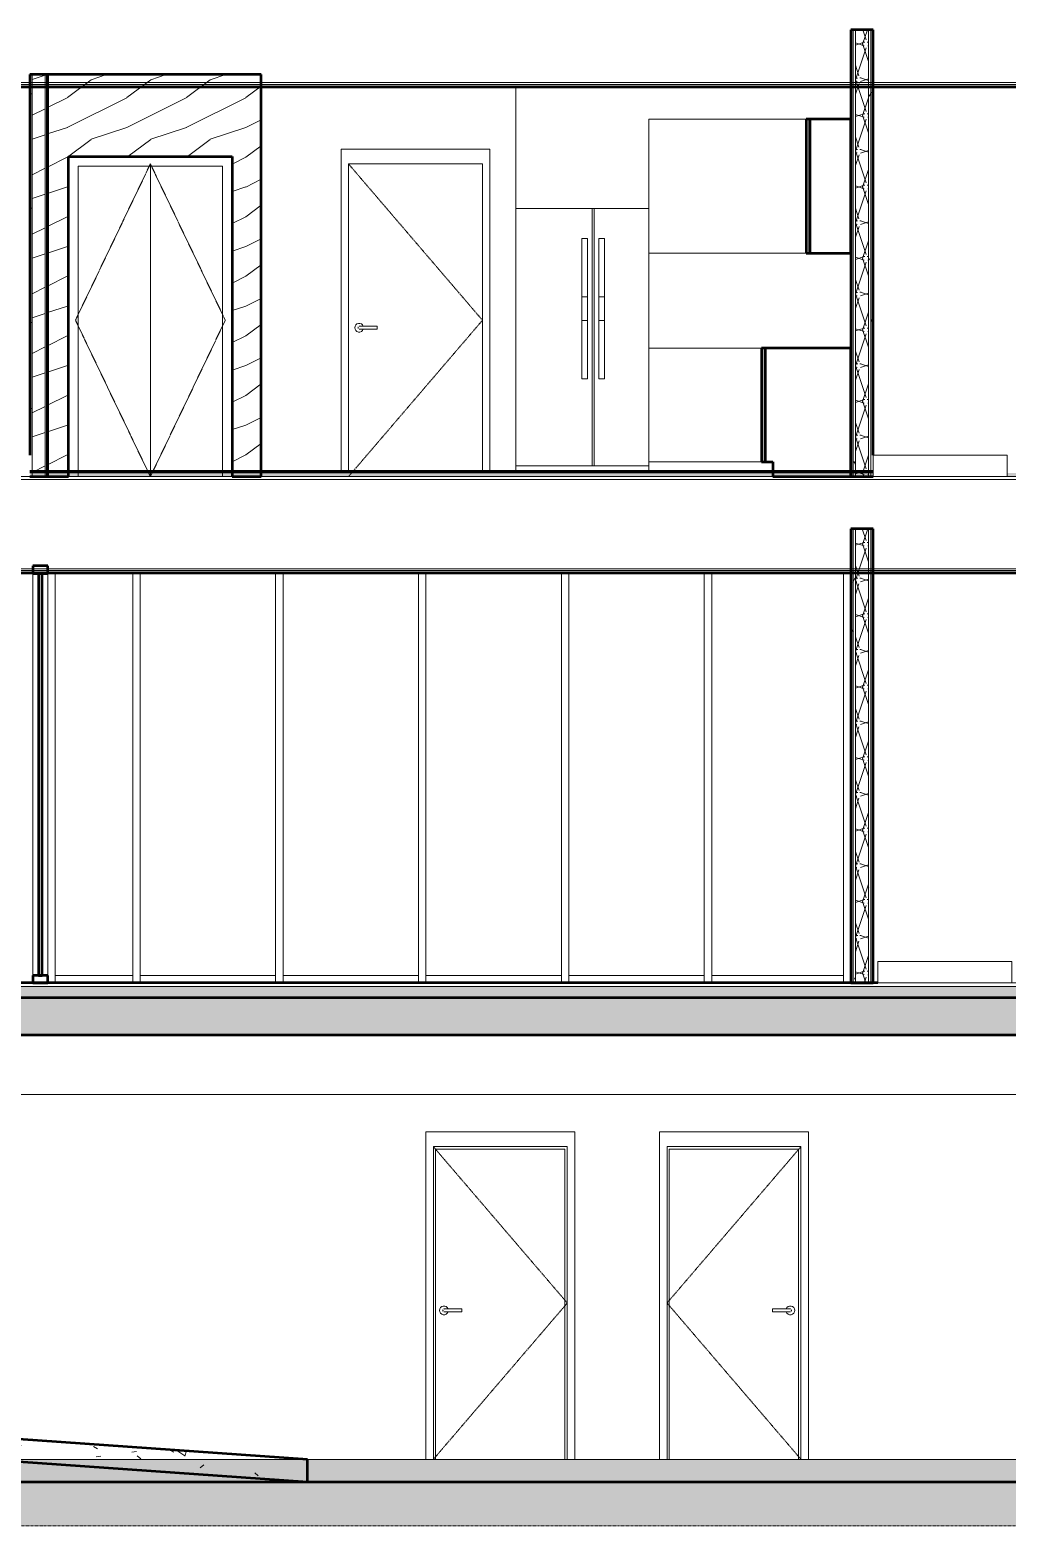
# Model space of a CAD drawing. Header units: inches. Extents: x -4169 to 1833, y -300 to 585.
# Drawn here: x -3139.9 to -2877.3, y -145.9 to 256 of the extents above; entities that cross this region are included whole.
import ezdxf

# ---------------------------------------------------------------- set-up
doc = ezdxf.new("R2010")
doc.units = ezdxf.units.IN
doc.header["$MEASUREMENT"] = 0
for name, pattern in [('Aligning Line 1_8_', [0.25, 0.125, -0.125]), ('Dash 1_16_', [0.125, 0.0625, -0.0625]), ('Grid Line 1_2_', [0.875, 0.5, -0.125, 0.125, -0.125])]:
    doc.linetypes.add(name, pattern=pattern)
for name, color, linetype, lineweight in [('0-1', 7, 'Continuous', 5), ('0-4', 7, 'Continuous', 9), ('0-6', 10, 'Continuous', 13), ('A-DOOR-1', 10, 'Continuous', 13), ('A-DOOR-3', 7, 'Continuous', 9), ('A-DOOR-4', 7, 'Dash 1_16_', 9), ('A-DOOR-5', 31, 'Continuous', 9), ('A-DOOR-FRAM-1', 7, 'Continuous', 9), ('A-FLOR-2', 192, 'Continuous', 50), ('A-FLOR-LEVL-1', 51, 'Grid Line 1_2_', 9), ('A-FLOR-MCUT', 51, 'Continuous', 13), ('A-FLOR-PATT-1', 8, 'Continuous', 9), ('A-GLAZ-CURT-1', 7, 'Continuous', 9), ('A-GLAZ-CURT-2', 250, 'Continuous', 50), ('A-GLAZ-CWMG-1', 7, 'Continuous', 9), ('A-GLAZ-CWMG-2', 250, 'Continuous', 50), ('A-WALL-1', 250, 'Continuous', 50), ('A-WALL-2', 10, 'Continuous', 13), ('A-WALL-PATT-1', 7, 'Continuous', 9), ('A-WALL-PATT-2', 253, 'Continuous', 9), ('C-BLDG-PADS-1', 253, 'Continuous', 9), ('C-BLDG-PADS-2', 10, 'Continuous', 13), ('C-TOPO', 7, 'Continuous', 9), ('C-TOPO-1', 250, 'Continuous', 50), ('G-ANNO-SYMB', 111, 'Aligning Line 1_8_', 9), ('G-ANNO-SYMB-2', 147, 'Aligning Line 1_8_', 9), ('I-WALL-1', 250, 'Continuous', 50), ('I-WALL-2', 10, 'Continuous', 13), ('P-SANR-FIXT-1', 7, 'Continuous', 9), ('Q-CASE-1', 7, 'Continuous', 9), ('Q-CASE-2', 250, 'Continuous', 50), ('Q-SPCQ-1', 7, 'Continuous', 9)]:
    doc.layers.add(name, color=color, linetype=linetype, lineweight=lineweight)
pattern_1 = [(216.87, (-3763.257, 162.627), (47.980943, 31.987086), [7.997, -71.971]), (206.565, (-3753.661, 157.829), (-15.993714, -15.99413), [17.881, -17.881]), (198.435, (-3753.661, 149.832), (-31.98674, -15.99388), [10.115, -40.461])]
pattern_2 = [(0, (-3769.654, 146.633), (30.72, 7.68), [1.267, -21.773, 1.267, -21.773, -122.88]), (0, (-3769.654, 146.633), (30.72, 7.68), [-46.08, 1.267, -44.813, 1.267, -21.773, -53.76]), (0, (-3769.654, 146.633), (30.72, 7.68), [-115.2, 1.267, -14.093, 1.267, -37.133]), (120, (-3758.134, 150.473), (-22.011075, 22.7643), [1.267, -21.773, 1.267, -21.773, -122.88]), (120, (-3758.134, 150.473), (-22.011075, 22.7643), [-46.08, 1.267, -44.813, 1.267, -21.773, -53.76]), (120, (-3758.134, 150.473), (-22.011075, 22.7643), [-115.2, 1.267, -14.093, 1.267, -37.133]), (240, (-3754.294, 165.833), (-8.708925, -30.4443), [1.267, -21.773, 1.267, -21.773, -122.88]), (240, (-3754.294, 165.833), (-8.708925, -30.4443), [-46.08, 1.267, -44.813, 1.267, -21.773, -53.76]), (240, (-3754.294, 165.833), (-8.708925, -30.4443), [-115.2, 1.267, -14.093, 1.267, -37.133])]
pattern_3 = [(50, (-3769.654, 146.633), (27.5427, -2.40992), [2.88, -31.68]), (355, (-3769.654, 146.633), (-5.32784, 28.88427), [2.304, -25.344]), (100.451, (-3767.36, 146.432), (22.2153, 26.47393), [2.448, -26.924]), (46.184, (-3769.654, 154.313), (40.9819, -6.3564), [4.32, -47.52]), (96.636, (-3766.24, 153.784), (35.89075, 37.4062), [3.671, -40.386]), (351.184, (-3769.654, 154.313), (35.891, 37.4062), [3.456, -38.016]), (21, (-3765.814, 152.393), (22.92104, -15.46073), [2.88, -31.68]), (326, (-3765.814, 152.393), (9.34353, 27.84574), [2.304, -25.344]), (71.451, (-3763.904, 151.105), (32.26477, 12.38442), [2.448, -26.924]), (37.5, (-3769.654, 146.633), (0.466855, 12.782707), [1.267, -23.77, 1.267, -24.461, -25.44]), (37.5, (-3769.654, 146.633), (0.466855, 12.782707), [-50.765, 1.267, -24.173]), (7.5, (-3769.654, 146.633), (10.10159, 15.14509), [1.267, -13.402, 1.267, -23.194, -9.696]), (7.5, (-3769.654, 146.633), (10.10159, 15.14509), [-39.13, 1.267, -8.429]), (327.5, (-3778.217, 146.633), (20.49916, -0.86578), [1.267, -8.333, 1.267, -28.685, -39.744]), (327.5, (-3778.217, 146.633), (20.49916, -0.86578), [-39.552, 1.267, -38.477]), (317.5, (-3782.057, 146.633), (22.39478, 3.84429), [1.267, -11.213, 1.267, -18.624, -28.224]), (317.5, (-3782.057, 146.633), (22.39478, 3.84429), [-32.371, 1.267, -26.957])]
pattern_4 = [(161.57, (-3769.174, 147.113), (-3.8399538, -1.54e-05), [0, -27.322, 3.034, 0]), (18.43, (-3770.134, 147.113), (-3.8399538, 1.54e-05), [0, -27.322, 3.034, 0]), (108.43, (-3769.174, 147.113), (1.919622, -9.6005246), [9.106, -21.25]), (71.57, (-3770.134, 147.113), (1.919622, 9.6005246), [9.106, -21.25])]

# ---------------------------------------------------------------- blocks, each defined once
blk = doc.blocks.new('CTR - 2nd Phase_rvt-1-BUILDING SECTION - NORTH_SOUTH THRU PARKING RAMP - LOOKING WEST')
at = {"layer": 'A-FLOR-LEVL-1'}
for p, q in [((-4168.71, 136), (-1814.21, 136)), ((-4168.71, 0), (-1814.21, 0)), ((-4168.71, -30), (-1814.21, -30)), ((-4168.71, -128), (-1814.21, -128))]:
    blk.add_line(p, q, dxfattribs=at)
blk = doc.blocks.new('Shower Base-3D - 36_ x 36_-1585791-BUILDING SECTION - NORTH_SOUTH THRU PARKING RAMP - LOOKING WEST')
at = {"layer": 'P-SANR-FIXT-1'}
for p, q in [((-2912.07, 5.75), (-2876.07, 5.75)), ((-2912.07, 5.75), (-2912.07, 0)), ((-2876.07, 0), (-2876.07, 5.75)), ((-2876.07, 0), (-2912.07, 0))]:
    blk.add_line(p, q, dxfattribs=at)
blk = doc.blocks.new('Refrigerator_-_Side-by-Side_6047 - 36_ X 30_-V28-BUILDING SECTION - NORTH_SOUTH THRU PARKING RAMP - LOOKING WEST')
at = {"layer": 'Q-SPCQ-1'}
for p, q in [((-3009.32, 208), (-3009.32, 138.87)), ((-2988.82, 208), (-3009.32, 208)), ((-2988.32, 208), (-2988.82, 208)), ((-2988.82, 138.87), (-2988.82, 208)), ((-2988.32, 208), (-2988.32, 138.87)), ((-2973.57, 208), (-2988.32, 208)), ((-2973.57, 138.87), (-2973.57, 208)), ((-2991.6, 184.29), (-2991.6, 200)), ((-2991.6, 200), (-2990.09, 200)), ((-2990.09, 200), (-2990.09, 184.29)), ((-2987.06, 184.29), (-2987.06, 200)), ((-2985.55, 200), (-2987.06, 200)), ((-2985.55, 200), (-2985.55, 184.29)), ((-2991.6, 177.94), (-2991.6, 184.29)), ((-2991.6, 184.29), (-2990.09, 184.29)), ((-2990.09, 184.29), (-2990.09, 177.94)), ((-2987.06, 177.94), (-2987.06, 184.29)), ((-2985.55, 184.29), (-2987.06, 184.29)), ((-2985.55, 184.29), (-2985.55, 177.94)), ((-2991.6, 162.23), (-2991.6, 177.94)), ((-2991.6, 177.94), (-2990.09, 177.94)), ((-2990.09, 177.94), (-2990.09, 162.23)), ((-2987.06, 162.23), (-2987.06, 177.94)), ((-2985.55, 177.94), (-2987.06, 177.94)), ((-2985.55, 177.94), (-2985.55, 162.23)), ((-2991.6, 162.23), (-2990.09, 162.23)), ((-2985.55, 162.23), (-2987.06, 162.23)), ((-3009.32, 137.37), (-3009.32, 138.87)), ((-3009.32, 138.87), (-2988.82, 138.87)), ((-2988.32, 138.87), (-2988.82, 138.87)), ((-2988.32, 138.87), (-2973.57, 138.87)), ((-2973.57, 138.87), (-2973.57, 137.37))]:
    blk.add_line(p, q, dxfattribs=at)
blk = doc.blocks.new('OD_CW_Base Cabinet - OD_CW_Base Cabinet-1445614-BUILDING SECTION - NORTH_SOUTH THRU PARKING RAMP - LOOKING WEST')
at = {"layer": 'Q-CASE-2'}
for p, q in [((-2943.32, 302.5), (-2943.32, 272)), ((-2942.32, 302.5), (-2943.32, 302.5)), ((-2942.32, 272), (-2942.32, 302.5)), ((-2942.32, 302.5), (-2942.32, 272)), ((-2919.32, 302.5), (-2942.32, 302.5)), ((-2919.32, 268), (-2919.32, 302.5)), ((-2943.32, 272), (-2942.32, 272)), ((-2942.32, 272), (-2940.32, 272)), ((-2940.32, 272), (-2940.32, 268)), ((-2940.32, 268), (-2919.32, 268))]:
    blk.add_line(p, q, dxfattribs=at)
blk = doc.blocks.new('OD_CW_Base Cabinet - OD_CW_Base Cabinet-1916523-BUILDING SECTION - NORTH_SOUTH THRU PARKING RAMP - LOOKING WEST')
at = {"layer": 'Q-CASE-1'}
for p, q in [((-2943.32, 302.5), (-2973.57, 302.5)), ((-2973.57, 272), (-2943.32, 272))]:
    blk.add_line(p, q, dxfattribs=at)
blk = doc.blocks.new('OD_CW_Upper Cabinet - OD_CW_Upper Cabinet-1916543-BUILDING SECTION - NORTH_SOUTH THRU PARKING RAMP - LOOKING WEST')
at = {"layer": 'Q-CASE-2'}
for p, q in [((-2931.32, 364), (-2931.32, 328)), ((-2930.32, 364), (-2931.32, 364)), ((-2930.32, 328), (-2930.32, 364)), ((-2930.32, 364), (-2930.32, 328)), ((-2919.32, 364), (-2930.32, 364)), ((-2919.32, 328), (-2919.32, 364)), ((-2931.32, 328), (-2930.32, 328)), ((-2930.32, 328), (-2919.32, 328))]:
    blk.add_line(p, q, dxfattribs=at)
blk = doc.blocks.new('OD_CW_Upper Cabinet - OD_CW_Upper Cabinet-1916511-BUILDING SECTION - NORTH_SOUTH THRU PARKING RAMP - LOOKING WEST')
at = {"layer": 'Q-CASE-1'}
for p, q in [((-2931.32, 364), (-2973.57, 364)), ((-2973.57, 364), (-2973.57, 340)), ((-2973.57, 328), (-2931.32, 328))]:
    blk.add_line(p, q, dxfattribs=at)
blk = doc.blocks.new('Shower Base-3D - 36_ x 36_-V15-BUILDING SECTION - NORTH_SOUTH THRU PARKING RAMP - LOOKING WEST')
at = {"layer": 'P-SANR-FIXT-1'}
for p, q in [((-2913.32, 273.75), (-2877.32, 273.75)), ((-2913.32, 273.75), (-2913.32, 268)), ((-2877.32, 273.75), (-2877.32, 268)), ((-2877.32, 268), (-2913.32, 268))]:
    blk.add_line(p, q, dxfattribs=at)
blk = doc.blocks.new('Flush-Double-Door-Adj_swing-w_handle_2100 - 1_-8_ x 7_-0_-V27-BUILDING SECTION - NORTH_SOUTH THRU PARKING RAMP - LOOKING WEST')
at = {"layer": 'A-DOOR-1'}
blk.add_line((-3107.57, 352), (-3107.57, 268), dxfattribs=at)
at = {"layer": 'A-DOOR-4'}
for p, q in [((-3107.57, 352), (-3127.71, 310)), ((-3107.57, 352), (-3087.44, 310)), ((-3107.57, 268), (-3127.71, 310)), ((-3107.57, 268), (-3087.44, 310))]:
    blk.add_line(p, q, dxfattribs=at)
at = {"layer": 'A-DOOR-5'}
for p, q in [((-3085.57, 354), (-3129.57, 354)), ((-3129.57, 354), (-3129.57, 268)), ((-3085.57, 268), (-3085.57, 354)), ((-3126.95, 268), (-3126.95, 351.37)), ((-3126.95, 351.37), (-3088.2, 351.37)), ((-3088.2, 351.37), (-3088.2, 268)), ((-3129.57, 268), (-3126.95, 268)), ((-3088.2, 268), (-3085.57, 268))]:
    blk.add_line(p, q, dxfattribs=at)
blk = doc.blocks.new('CTR - 1st Phase - Unit Layouts_rvt-1-BUILDING SECTION - NORTH_SOUTH THRU PARKING RAMP - LOOKING WEST')
at = {"layer": 'A-WALL-PATT-1'}
h = blk.add_hatch(dxfattribs=at)
h.set_pattern_fill('FP_1', color=256, style=0, pattern_type=2)
h.set_pattern_definition(pattern_2)
h.paths.add_polyline_path([(-3139.32, 136), (-3139.32, 244), (-3139.95, 244), (-3139.95, 136)], flags=0)
at = {"layer": 'A-WALL-PATT-2'}
h = blk.add_hatch(dxfattribs=at)
h.set_pattern_fill('FP_3', color=256, style=0, pattern_type=2)
h.set_pattern_definition(pattern_1)
h.paths.add_polyline_path([(-3139.32, 136), (-3135.82, 136), (-3135.82, 244), (-3139.32, 244), (-3139.32, 148.48)], flags=0)
h = blk.add_hatch(dxfattribs=at)
h.set_pattern_fill('FP_3', color=256, style=0, pattern_type=2)
h.set_pattern_definition(pattern_1)
h.paths.add_polyline_path([(-3129.57, 136), (-3129.57, 222), (-3085.57, 222), (-3085.57, 136), (-3077.77, 136), (-3077.77, 244), (-3135.2, 244), (-3135.2, 136)], flags=0)
at = {"layer": 'A-WALL-1'}
for p, q in [((-3139.95, 244), (-3139.95, 141.75)), ((-3135.2, 244), (-3139.95, 244)), ((-3135.2, 136), (-3135.2, 244)), ((-3077.77, 244), (-3135.2, 244)), ((-3135.2, 244), (-3135.2, 136)), ((-3077.77, 136), (-3077.77, 244)), ((-3129.57, 136), (-3129.57, 222)), ((-3129.57, 222), (-3085.57, 222)), ((-3085.57, 222), (-3085.57, 136)), ((-3139.95, 136), (-3135.2, 136)), ((-3135.2, 136), (-3129.57, 136)), ((-3085.57, 136), (-3077.77, 136))]:
    blk.add_line(p, q, dxfattribs=at)
at = {"layer": 'A-WALL-2'}
for p, q in [((-3139.32, 136), (-3139.32, 244)), ((-3135.82, 136), (-3135.82, 244)), ((-2913.3, 110.12), (-2913.3, 0))]:
    blk.add_line(p, q, dxfattribs=at)
at = {"layer": '0-4'}
for name, p in [('OD_CW_Upper Cabinet - OD_CW_Upper Cabinet-1916511-BUILDING SECTION - NORTH_SOUTH THRU PARKING RAMP - LOOKING WEST', (0, -132)), ('OD_CW_Upper Cabinet - OD_CW_Upper Cabinet-1916543-BUILDING SECTION - NORTH_SOUTH THRU PARKING RAMP - LOOKING WEST', (0, -132)), ('Flush-Double-Door-Adj_swing-w_handle_2100 - 1_-8_ x 7_-0_-V27-BUILDING SECTION - NORTH_SOUTH THRU PARKING RAMP - LOOKING WEST', (0, -132)), ('Refrigerator_-_Side-by-Side_6047 - 36_ X 30_-V28-BUILDING SECTION - NORTH_SOUTH THRU PARKING RAMP - LOOKING WEST', (0, 0)), ('OD_CW_Base Cabinet - OD_CW_Base Cabinet-1916523-BUILDING SECTION - NORTH_SOUTH THRU PARKING RAMP - LOOKING WEST', (0, -132)), ('OD_CW_Base Cabinet - OD_CW_Base Cabinet-1445614-BUILDING SECTION - NORTH_SOUTH THRU PARKING RAMP - LOOKING WEST', (0, -132)), ('Shower Base-3D - 36_ x 36_-V15-BUILDING SECTION - NORTH_SOUTH THRU PARKING RAMP - LOOKING WEST', (0, -132)), ('Shower Base-3D - 36_ x 36_-1585791-BUILDING SECTION - NORTH_SOUTH THRU PARKING RAMP - LOOKING WEST', (0, 0))]:
    blk.add_blockref(name, p, dxfattribs=at)
blk = doc.blocks.new('CTR  - Topography_rvt-1-BUILDING SECTION - NORTH_SOUTH THRU PARKING RAMP - LOOKING WEST')
at = {"layer": 'C-BLDG-PADS-1'}
h = blk.add_hatch(dxfattribs=at)
h.set_pattern_fill('FP_2', color=256, style=0, pattern_type=2)
h.set_pattern_definition(pattern_3)
h.paths.add_polyline_path([(-1978.48, -134), (-1938.32, -134), (-1938.32, -128), (-3824.32, -128), (-3824.32, -134), (-2046.02, -134)], flags=0)
at = {"layer": 'C-TOPO'}
h = blk.add_hatch(dxfattribs=at)
h.set_pattern_fill('FP_11', color=256, style=0, pattern_type=2)
h.set_pattern_definition([(0, (-3769.654, 146.633), (24, 24), [24, -24]), (0, (-3769.654, 155.633), (24, 24), [24, -24]), (0, (-3769.654, 164.633), (24, 24), [24, -24]), (90, (-3766.654, 167.633), (-24, 24), [24, -24]), (90, (-3757.654, 167.633), (-24, 24), [24, -24]), (90, (-3748.654, 167.633), (-24, 24), [24, -24])])
h.paths.add_polyline_path([(-1959.73, -145.93), (-1938.32, -145.93), (-1938.32, -134.01), (-3812.32, -134.01), (-3812.32, -145.93), (-1978.48, -145.93)], flags=0)
at = {"layer": 'A-FLOR-LEVL-1'}
for p, q in [((-4168.71, 0), (-1814.21, 0)), ((-4168.71, -128), (-1814.21, -128))]:
    blk.add_line(p, q, dxfattribs=at)
at = {"layer": 'C-BLDG-PADS-2'}
for p, q in [((-1938.32, -128), (-3824.32, -128)), ((-3824.32, -134), (-1938.32, -134))]:
    blk.add_line(p, q, dxfattribs=at)
at = {"layer": 'C-TOPO'}
for p, q in [((-3065.44, -134.01), (-3812.32, -134.01)), ((-2344.09, -134.01), (-3065.32, -134.01))]:
    blk.add_line(p, q, dxfattribs=at)
at = {"layer": 'C-TOPO-1'}
for p, q in [((-3812.32, -134.01), (-3065.44, -134.01)), ((-3065.32, -134.01), (-2344.09, -134.01))]:
    blk.add_line(p, q, dxfattribs=at)
at = {"layer": 'G-ANNO-SYMB-2'}
blk.add_line((-1910.95, 0), (-4072.05, 0), dxfattribs=at)
blk = doc.blocks.new('HOLLOW METAL - UNIT DOOR-1970601-BUILDING SECTION - NORTH_SOUTH THRU PARKING RAMP - LOOKING WEST')
at = {"layer": 'A-DOOR-3'}
for p, q in [((-2936.27, -87.61), (-2940.4, -87.61)), ((-2940.4, -88), (-2940.4, -87.61)), ((-2940.4, -88.39), (-2940.4, -88)), ((-2940.4, -88.39), (-2936.27, -88.39))]:
    blk.add_line(p, q, dxfattribs=at)
at = {"layer": 'A-DOOR-3', "flags": 128}
for points in [[(-2935.68, -87.61), (-2935.68, -87.61), (-2935.68, -87.61), (-2935.68, -87.61), (-2935.68, -87.61), (-2935.69, -87.61), (-2935.69, -87.61), (-2935.7, -87.61), (-2935.71, -87.61), (-2935.71, -87.61), (-2935.72, -87.61), (-2935.73, -87.61), (-2935.74, -87.61), (-2935.75, -87.61), (-2935.77, -87.61), (-2935.78, -87.61), (-2935.79, -87.61), (-2935.81, -87.61), (-2935.82, -87.61), (-2935.84, -87.61), (-2935.86, -87.61), (-2935.87, -87.61), (-2935.89, -87.61), (-2935.91, -87.61), (-2935.93, -87.61), (-2935.95, -87.61), (-2935.97, -87.61), (-2935.99, -87.61), (-2936.01, -87.61), (-2936.03, -87.61), (-2936.05, -87.61), (-2936.08, -87.61), (-2936.1, -87.61), (-2936.12, -87.61), (-2936.14, -87.61), (-2936.17, -87.61), (-2936.19, -87.61), (-2936.21, -87.61), (-2936.24, -87.61), (-2936.26, -87.61), (-2936.27, -87.61)], [(-2936.27, -88.39), (-2936.24, -88.39), (-2936.22, -88.39), (-2936.2, -88.39), (-2936.17, -88.39), (-2936.15, -88.39), (-2936.13, -88.39), (-2936.1, -88.39), (-2936.08, -88.39), (-2936.06, -88.39), (-2936.04, -88.39), (-2936.02, -88.39), (-2935.99, -88.39), (-2935.97, -88.39), (-2935.95, -88.39), (-2935.93, -88.39), (-2935.91, -88.39), (-2935.9, -88.39), (-2935.88, -88.39), (-2935.86, -88.39), (-2935.84, -88.39), (-2935.83, -88.39), (-2935.81, -88.39), (-2935.8, -88.39), (-2935.78, -88.39), (-2935.77, -88.39), (-2935.76, -88.39), (-2935.75, -88.39), (-2935.74, -88.39), (-2935.73, -88.39), (-2935.72, -88.39), (-2935.71, -88.39), (-2935.7, -88.39), (-2935.7, -88.39), (-2935.69, -88.39), (-2935.69, -88.39), (-2935.68, -88.39), (-2935.68, -88.39), (-2935.68, -88.39), (-2935.68, -88.39)]]:
    blk.add_lwpolyline(points, dxfattribs=at)
at = {"layer": 'A-DOOR-3'}
for centre, radius, start, end in [((-2935.58, -88), 1.18, 0, 160.3657), ((-2935.58, -88), 1.18, 199.5633, 0), ((-2935.68, -88), 0.394, 75, 90), ((-2935.68, -88), 0.394, 270, 285), ((-2935.68, -88), 0.394, 0, 30), ((-2935.68, -88), 0.394, 330, 0)]:
    blk.add_arc(centre, radius, start, end, dxfattribs=at)
at = {"layer": 'A-DOOR-4'}
for p, q in [((-2932.72, -44), (-2968.72, -86)), ((-2968.72, -86), (-2932.72, -128))]:
    blk.add_line(p, q, dxfattribs=at)
at = {"layer": 'A-DOOR-FRAM-1'}
for p, q in [((-2970.72, -128), (-2970.72, -40)), ((-2930.72, -40), (-2970.72, -40)), ((-2930.72, -128), (-2930.72, -40)), ((-2968.72, -128), (-2968.72, -44)), ((-2968.72, -44), (-2932.72, -44)), ((-2932.72, -44), (-2932.72, -128)), ((-2968.1, -128), (-2968.1, -44.63)), ((-2968.1, -44.63), (-2933.35, -44.63)), ((-2933.35, -44.63), (-2933.35, -128))]:
    blk.add_line(p, q, dxfattribs=at)
blk = doc.blocks.new('HOLLOW METAL - UNIT DOOR-1960771-BUILDING SECTION - NORTH_SOUTH THRU PARKING RAMP - LOOKING WEST')
at = {"layer": 'A-DOOR-3'}
for p, q in [((-3054.32, 220), (-3054.32, 137.37)), ((-3018.32, 220), (-3054.32, 220)), ((-3018.32, 137.37), (-3018.32, 220)), ((-3046.65, 176.39), (-3050.78, 176.39)), ((-3050.78, 175.61), (-3046.65, 175.61)), ((-3046.65, 176.39), (-3046.65, 176)), ((-3046.65, 176), (-3046.65, 175.61))]:
    blk.add_line(p, q, dxfattribs=at)
at = {"layer": 'A-DOOR-3', "flags": 128}
for points in [[(-3050.78, 176.39), (-3050.8, 176.39), (-3050.83, 176.39), (-3050.85, 176.39), (-3050.87, 176.39), (-3050.9, 176.39), (-3050.92, 176.39), (-3050.94, 176.39), (-3050.97, 176.39), (-3050.99, 176.39), (-3051.01, 176.39), (-3051.03, 176.39), (-3051.05, 176.39), (-3051.07, 176.39), (-3051.09, 176.39), (-3051.11, 176.39), (-3051.13, 176.39), (-3051.15, 176.39), (-3051.17, 176.39), (-3051.19, 176.39), (-3051.2, 176.39), (-3051.22, 176.39), (-3051.24, 176.39), (-3051.25, 176.39), (-3051.26, 176.39), (-3051.28, 176.39), (-3051.29, 176.39), (-3051.3, 176.39), (-3051.31, 176.39), (-3051.32, 176.39), (-3051.33, 176.39), (-3051.34, 176.39), (-3051.35, 176.39), (-3051.35, 176.39), (-3051.36, 176.39), (-3051.36, 176.39), (-3051.37, 176.39), (-3051.37, 176.39), (-3051.37, 176.39), (-3051.37, 176.39)], [(-3051.37, 175.61), (-3051.37, 175.61), (-3051.37, 175.61), (-3051.37, 175.61), (-3051.36, 175.61), (-3051.36, 175.61), (-3051.35, 175.61), (-3051.35, 175.61), (-3051.34, 175.61), (-3051.33, 175.61), (-3051.32, 175.61), (-3051.31, 175.61), (-3051.3, 175.61), (-3051.29, 175.61), (-3051.28, 175.61), (-3051.27, 175.61), (-3051.25, 175.61), (-3051.24, 175.61), (-3051.22, 175.61), (-3051.21, 175.61), (-3051.19, 175.61), (-3051.17, 175.61), (-3051.16, 175.61), (-3051.14, 175.61), (-3051.12, 175.61), (-3051.1, 175.61), (-3051.08, 175.61), (-3051.06, 175.61), (-3051.04, 175.61), (-3051.02, 175.61), (-3050.99, 175.61), (-3050.97, 175.61), (-3050.95, 175.61), (-3050.93, 175.61), (-3050.9, 175.61), (-3050.88, 175.61), (-3050.86, 175.61), (-3050.83, 175.61), (-3050.81, 175.61), (-3050.79, 175.61), (-3050.78, 175.61)]]:
    blk.add_lwpolyline(points, dxfattribs=at)
at = {"layer": 'A-DOOR-3'}
for centre, radius, start, end in [((-3051.47, 176), 1.18, 19.6343, 180), ((-3051.47, 176), 1.18, 180, 340.4367), ((-3051.37, 176), 0.394, 150, 180), ((-3051.37, 176), 0.394, 180, 210), ((-3051.37, 176), 0.394, 90, 105), ((-3051.37, 176), 0.394, 255, 270)]:
    blk.add_arc(centre, radius, start, end, dxfattribs=at)
at = {"layer": 'A-DOOR-4'}
for p, q in [((-3054.32, 220), (-3018.32, 178)), ((-3018.32, 178), (-3054.32, 136))]:
    blk.add_line(p, q, dxfattribs=at)
at = {"layer": 'A-DOOR-FRAM-1'}
for p, q in [((-3056.32, 224), (-3056.32, 137.37)), ((-3016.32, 224), (-3056.32, 224)), ((-3016.32, 137.37), (-3016.32, 224)), ((-3054.32, 137.37), (-3054.32, 220)), ((-3054.32, 220), (-3018.32, 220)), ((-3018.32, 137.37), (-3018.32, 220))]:
    blk.add_line(p, q, dxfattribs=at)
blk = doc.blocks.new('HOLLOW METAL - UNIT DOOR-1950124-BUILDING SECTION - NORTH_SOUTH THRU PARKING RAMP - LOOKING WEST')
at = {"layer": 'A-DOOR-3'}
for p, q in [((-3023.85, -87.61), (-3027.98, -87.61)), ((-3027.98, -88.39), (-3023.85, -88.39)), ((-3023.85, -87.61), (-3023.85, -88)), ((-3023.85, -88), (-3023.85, -88.39))]:
    blk.add_line(p, q, dxfattribs=at)
at = {"layer": 'A-DOOR-3', "flags": 128}
for points in [[(-3027.98, -87.61), (-3028, -87.61), (-3028.03, -87.61), (-3028.05, -87.61), (-3028.07, -87.61), (-3028.1, -87.61), (-3028.12, -87.61), (-3028.14, -87.61), (-3028.17, -87.61), (-3028.19, -87.61), (-3028.21, -87.61), (-3028.23, -87.61), (-3028.25, -87.61), (-3028.27, -87.61), (-3028.29, -87.61), (-3028.31, -87.61), (-3028.33, -87.61), (-3028.35, -87.61), (-3028.37, -87.61), (-3028.39, -87.61), (-3028.4, -87.61), (-3028.42, -87.61), (-3028.44, -87.61), (-3028.45, -87.61), (-3028.46, -87.61), (-3028.48, -87.61), (-3028.49, -87.61), (-3028.5, -87.61), (-3028.51, -87.61), (-3028.52, -87.61), (-3028.53, -87.61), (-3028.54, -87.61), (-3028.55, -87.61), (-3028.55, -87.61), (-3028.56, -87.61), (-3028.56, -87.61), (-3028.57, -87.61), (-3028.57, -87.61), (-3028.57, -87.61), (-3028.57, -87.61)], [(-3028.57, -88.39), (-3028.57, -88.39), (-3028.57, -88.39), (-3028.57, -88.39), (-3028.56, -88.39), (-3028.56, -88.39), (-3028.55, -88.39), (-3028.55, -88.39), (-3028.54, -88.39), (-3028.53, -88.39), (-3028.52, -88.39), (-3028.51, -88.39), (-3028.5, -88.39), (-3028.49, -88.39), (-3028.48, -88.39), (-3028.47, -88.39), (-3028.45, -88.39), (-3028.44, -88.39), (-3028.42, -88.39), (-3028.41, -88.39), (-3028.39, -88.39), (-3028.37, -88.39), (-3028.36, -88.39), (-3028.34, -88.39), (-3028.32, -88.39), (-3028.3, -88.39), (-3028.28, -88.39), (-3028.26, -88.39), (-3028.24, -88.39), (-3028.22, -88.39), (-3028.19, -88.39), (-3028.17, -88.39), (-3028.15, -88.39), (-3028.13, -88.39), (-3028.1, -88.39), (-3028.08, -88.39), (-3028.06, -88.39), (-3028.03, -88.39), (-3028.01, -88.39), (-3027.99, -88.39), (-3027.98, -88.39)]]:
    blk.add_lwpolyline(points, dxfattribs=at)
at = {"layer": 'A-DOOR-3'}
for centre, radius, start, end in [((-3028.67, -88), 1.18, 19.6343, 180), ((-3028.67, -88), 1.18, 180, 340.4367), ((-3028.57, -88), 0.394, 150, 180), ((-3028.57, -88), 0.394, 180, 210), ((-3028.57, -88), 0.394, 90, 105), ((-3028.57, -88), 0.394, 255, 270)]:
    blk.add_arc(centre, radius, start, end, dxfattribs=at)
at = {"layer": 'A-DOOR-4'}
for p, q in [((-3031.52, -44), (-2995.52, -86)), ((-2995.52, -86), (-3031.52, -128))]:
    blk.add_line(p, q, dxfattribs=at)
at = {"layer": 'A-DOOR-FRAM-1'}
for p, q in [((-2993.52, -40), (-3033.52, -40)), ((-3033.52, -40), (-3033.52, -128)), ((-2993.52, -40), (-2993.52, -128)), ((-3031.52, -44), (-2995.52, -44)), ((-3031.52, -128), (-3031.52, -44)), ((-2995.52, -44), (-2995.52, -128)), ((-3030.9, -44.63), (-2996.15, -44.63)), ((-3030.9, -128), (-3030.9, -44.63)), ((-2996.15, -44.63), (-2996.15, -128))]:
    blk.add_line(p, q, dxfattribs=at)
blk = doc.blocks.new('System Panel - Glazed-2000384-BUILDING SECTION - NORTH_SOUTH THRU PARKING RAMP - LOOKING WEST')
at = {"layer": 'A-GLAZ-CURT-1'}
blk.add_line((-2921.32, 110), (-2956.72, 110), dxfattribs=at)
blk = doc.blocks.new('System Panel - Glazed-2000389-BUILDING SECTION - NORTH_SOUTH THRU PARKING RAMP - LOOKING WEST')
at = {"layer": 'A-GLAZ-CURT-2'}
for p, q in [((-3136.62, 110), (-3137.62, 110)), ((-3137.62, 110), (-3137.62, 2)), ((-3136.62, 2), (-3136.62, 110)), ((-3137.62, 2), (-3136.62, 2))]:
    blk.add_line(p, q, dxfattribs=at)
blk = doc.blocks.new('Rectangular Mullion - 2_ x 4_ rectangular-1978847-BUILDING SECTION - NORTH_SOUTH THRU PARKING RAMP - LOOKING WEST')
at = {"layer": 'A-GLAZ-CWMG-1'}
for p, q in [((-2956.72, 0), (-2956.72, 2)), ((-2956.72, 2), (-2921.32, 2)), ((-2921.32, 2), (-2921.32, 0))]:
    blk.add_line(p, q, dxfattribs=at)
blk = doc.blocks.new('Rectangular Mullion - 2_ x 4_ rectangular-2000387-BUILDING SECTION - NORTH_SOUTH THRU PARKING RAMP - LOOKING WEST')
at = {"layer": 'A-GLAZ-CWMG-1'}
blk.add_line((-3133.12, 110.12), (-3133.12, 0), dxfattribs=at)
blk = doc.blocks.new('Rectangular Mullion - 2_ x 4_ rectangular-2000388-BUILDING SECTION - NORTH_SOUTH THRU PARKING RAMP - LOOKING WEST')
at = {"layer": 'A-GLAZ-CWMG-1'}
blk.add_line((-2921.32, 0), (-2921.32, 110.12), dxfattribs=at)
blk = doc.blocks.new('System Panel - Glazed-V45-BUILDING SECTION - NORTH_SOUTH THRU PARKING RAMP - LOOKING WEST')
at = {"layer": 'A-GLAZ-CURT-1'}
blk.add_line((-2958.72, 110), (-2995.12, 110), dxfattribs=at)
blk = doc.blocks.new('System Panel - Glazed-2000392-BUILDING SECTION - NORTH_SOUTH THRU PARKING RAMP - LOOKING WEST')
at = {"layer": 'A-GLAZ-CURT-1'}
blk.add_line((-3112.32, 110), (-3133.12, 110), dxfattribs=at)
blk = doc.blocks.new('Rectangular Mullion - 2_ x 4_ rectangular-1978849-BUILDING SECTION - NORTH_SOUTH THRU PARKING RAMP - LOOKING WEST')
at = {"layer": 'A-GLAZ-CWMG-2'}
for p, q in [((-3135.12, 112), (-3139.12, 112)), ((-3139.12, 112), (-3139.12, 110)), ((-3139.12, 110), (-3135.12, 110)), ((-3135.12, 110), (-3135.12, 112))]:
    blk.add_line(p, q, dxfattribs=at)
blk = doc.blocks.new('Rectangular Mullion - 2_ x 4_ rectangular-1978850-BUILDING SECTION - NORTH_SOUTH THRU PARKING RAMP - LOOKING WEST')
at = {"layer": 'A-GLAZ-CWMG-2'}
for p, q in [((-3135.12, 2), (-3139.12, 2)), ((-3139.12, 2), (-3139.12, 0)), ((-3135.12, 0), (-3135.12, 2)), ((-3139.12, 0), (-3135.12, 0))]:
    blk.add_line(p, q, dxfattribs=at)
blk = doc.blocks.new('Rectangular Mullion - 2_ x 4_ rectangular-2000370-BUILDING SECTION - NORTH_SOUTH THRU PARKING RAMP - LOOKING WEST')
at = {"layer": 'A-GLAZ-CWMG-1'}
for p, q in [((-3139.12, 110), (-3139.12, 2)), ((-3135.12, 110), (-3135.12, 2))]:
    blk.add_line(p, q, dxfattribs=at)
blk = doc.blocks.new('Rectangular Mullion - 2_ x 4_ rectangular-V46-BUILDING SECTION - NORTH_SOUTH THRU PARKING RAMP - LOOKING WEST')
at = {"layer": 'A-GLAZ-CWMG-1'}
for p, q in [((-2995.12, 0), (-2995.12, 2)), ((-2995.12, 2), (-2958.72, 2)), ((-2958.72, 2), (-2958.72, 0))]:
    blk.add_line(p, q, dxfattribs=at)
blk = doc.blocks.new('Rectangular Mullion - 2_ x 4_ rectangular-1979129-BUILDING SECTION - NORTH_SOUTH THRU PARKING RAMP - LOOKING WEST')
at = {"layer": 'A-GLAZ-CWMG-1'}
for p, q in [((-3133.12, 0), (-3133.12, 2)), ((-3133.12, 2), (-3112.32, 2)), ((-3112.32, 2), (-3112.32, 0))]:
    blk.add_line(p, q, dxfattribs=at)
blk = doc.blocks.new('Rectangular Mullion - 2_ x 4_ rectangular-V47-BUILDING SECTION - NORTH_SOUTH THRU PARKING RAMP - LOOKING WEST')
at = {"layer": 'A-GLAZ-CWMG-1'}
for p, q in [((-2958.72, 110.12), (-2958.72, 0)), ((-2956.72, 110.12), (-2956.72, 0))]:
    blk.add_line(p, q, dxfattribs=at)
blk = doc.blocks.new('CTR - 1st Phase - Common Walls_rvt-1-BUILDING SECTION - NORTH_SOUTH THRU PARKING RAMP - LOOKING WEST')
at = {"layer": 'A-WALL-PATT-1'}
h = blk.add_hatch(dxfattribs=at)
h.set_pattern_fill('FP_1', color=256, style=0, pattern_type=2)
h.set_pattern_definition(pattern_2)
h.paths.add_polyline_path([(-2918.7, 136), (-2918.07, 136), (-2918.07, 256), (-2918.7, 256), (-2918.7, 148.48)], flags=0)
h = blk.add_hatch(dxfattribs=at)
h.set_pattern_fill('FP_1', color=256, style=0, pattern_type=2)
h.set_pattern_definition(pattern_2)
h.paths.add_polyline_path([(-2914.57, 136), (-2913.95, 136), (-2913.95, 256), (-2914.57, 256), (-2914.57, 148.48)], flags=0)
h = blk.add_hatch(dxfattribs=at)
h.set_pattern_fill('FP_1', color=256, style=0, pattern_type=2)
h.set_pattern_definition(pattern_2)
h.paths.add_polyline_path([(-2913.32, 136), (-2913.32, 256), (-2913.95, 256), (-2913.95, 136)], flags=0)
h = blk.add_hatch(dxfattribs=at)
h.set_pattern_fill('FP_1', color=256, style=0, pattern_type=2)
h.set_pattern_definition(pattern_2)
h.paths.add_polyline_path([(-2918.7, 0), (-2918.7, 122), (-2919.32, 122), (-2919.32, 0)], flags=0)
h = blk.add_hatch(dxfattribs=at)
h.set_pattern_fill('FP_1', color=256, style=0, pattern_type=2)
h.set_pattern_definition(pattern_2)
h.paths.add_polyline_path([(-2918.7, 0), (-2918.07, 0), (-2918.07, 122), (-2918.7, 122), (-2918.7, 1.28)], flags=0)
h = blk.add_hatch(dxfattribs=at)
h.set_pattern_fill('FP_1', color=256, style=0, pattern_type=2)
h.set_pattern_definition(pattern_2)
h.paths.add_polyline_path([(-2914.57, 0), (-2913.95, 0), (-2913.95, 122), (-2914.57, 122), (-2914.57, 1.28)], flags=0)
at = {"layer": 'A-WALL-PATT-2'}
h = blk.add_hatch(dxfattribs=at)
h.set_pattern_fill('FP_13', color=256, style=0, pattern_type=2)
h.set_pattern_definition(pattern_4)
h.paths.add_polyline_path([(-2918.07, 136), (-2914.57, 136), (-2914.57, 256), (-2918.07, 256), (-2918.07, 148.48)], flags=0)
h = blk.add_hatch(dxfattribs=at)
h.set_pattern_fill('FP_13', color=256, style=0, pattern_type=2)
h.set_pattern_definition(pattern_4)
h.paths.add_polyline_path([(-2918.07, 0), (-2914.57, 0), (-2914.57, 122), (-2918.07, 122), (-2918.07, 1.28)], flags=0)
at = {"layer": 'A-FLOR-LEVL-1'}
for p, q in [((-4168.71, 136), (-1814.21, 136)), ((-4168.71, 0), (-1814.21, 0)), ((-4168.71, -30), (-1814.21, -30)), ((-4168.71, -128), (-1814.21, -128))]:
    blk.add_line(p, q, dxfattribs=at)
at = {"layer": 'A-WALL-2'}
for p, q in [((-2918.7, 256), (-2918.7, 136)), ((-2918.07, 256), (-2918.07, 136)), ((-2914.57, 256), (-2914.57, 136)), ((-2913.95, 256), (-2913.95, 136)), ((-2918.7, 0), (-2918.7, 122)), ((-2918.07, 0), (-2918.07, 122)), ((-2914.57, 0), (-2914.57, 122)), ((-2913.95, 0), (-2913.95, 122))]:
    blk.add_line(p, q, dxfattribs=at)
at = {"layer": 'G-ANNO-SYMB-2'}
blk.add_line((-1910.95, 0), (-4072.05, 0), dxfattribs=at)
at = {"layer": 'I-WALL-1'}
for p, q in [((-2919.32, 256), (-2919.32, 136)), ((-2913.32, 256), (-2919.32, 256)), ((-2913.32, 141.75), (-2913.32, 256)), ((-2919.32, 136), (-2913.32, 136)), ((-2913.32, 122), (-2919.32, 122)), ((-2919.32, 122), (-2919.32, 0)), ((-2913.32, 0), (-2913.32, 122)), ((-2919.32, 0), (-2913.32, 0))]:
    blk.add_line(p, q, dxfattribs=at)
at = {"layer": 'I-WALL-2'}
for p, q in [((-3009.32, 240.75), (-3009.32, 208)), ((-3056.32, 137.37), (-3056.32, 224)), ((-3056.32, 224), (-3016.32, 224)), ((-3016.32, 224), (-3016.32, 137.37))]:
    blk.add_line(p, q, dxfattribs=at)
at = {"layer": '0-6'}
for name, p in [('HOLLOW METAL - UNIT DOOR-1960771-BUILDING SECTION - NORTH_SOUTH THRU PARKING RAMP - LOOKING WEST', (0, 0)), ('Rectangular Mullion - 2_ x 4_ rectangular-1978849-BUILDING SECTION - NORTH_SOUTH THRU PARKING RAMP - LOOKING WEST', (0, 0)), ('Rectangular Mullion - 2_ x 4_ rectangular-2000370-BUILDING SECTION - NORTH_SOUTH THRU PARKING RAMP - LOOKING WEST', (0, 0)), ('System Panel - Glazed-2000389-BUILDING SECTION - NORTH_SOUTH THRU PARKING RAMP - LOOKING WEST', (0, 0)), ('Rectangular Mullion - 2_ x 4_ rectangular-2000387-BUILDING SECTION - NORTH_SOUTH THRU PARKING RAMP - LOOKING WEST', (0, 0)), ('System Panel - Glazed-2000392-BUILDING SECTION - NORTH_SOUTH THRU PARKING RAMP - LOOKING WEST', (0, 0)), ('Rectangular Mullion - 2_ x 4_ rectangular-V47-BUILDING SECTION - NORTH_SOUTH THRU PARKING RAMP - LOOKING WEST', (-153.59, 0)), ('System Panel - Glazed-V45-BUILDING SECTION - NORTH_SOUTH THRU PARKING RAMP - LOOKING WEST', (-115.2, 0)), ('Rectangular Mullion - 2_ x 4_ rectangular-V47-BUILDING SECTION - NORTH_SOUTH THRU PARKING RAMP - LOOKING WEST', (-115.2, 0)), ('System Panel - Glazed-V45-BUILDING SECTION - NORTH_SOUTH THRU PARKING RAMP - LOOKING WEST', (-76.8, 0)), ('Rectangular Mullion - 2_ x 4_ rectangular-V47-BUILDING SECTION - NORTH_SOUTH THRU PARKING RAMP - LOOKING WEST', (-76.8, 0)), ('System Panel - Glazed-V45-BUILDING SECTION - NORTH_SOUTH THRU PARKING RAMP - LOOKING WEST', (-38.4, 0)), ('Rectangular Mullion - 2_ x 4_ rectangular-V47-BUILDING SECTION - NORTH_SOUTH THRU PARKING RAMP - LOOKING WEST', (-38.4, 0)), ('System Panel - Glazed-V45-BUILDING SECTION - NORTH_SOUTH THRU PARKING RAMP - LOOKING WEST', (0, 0)), ('Rectangular Mullion - 2_ x 4_ rectangular-V47-BUILDING SECTION - NORTH_SOUTH THRU PARKING RAMP - LOOKING WEST', (0, 0)), ('System Panel - Glazed-2000384-BUILDING SECTION - NORTH_SOUTH THRU PARKING RAMP - LOOKING WEST', (0, 0)), ('Rectangular Mullion - 2_ x 4_ rectangular-2000388-BUILDING SECTION - NORTH_SOUTH THRU PARKING RAMP - LOOKING WEST', (0, 0)), ('Rectangular Mullion - 2_ x 4_ rectangular-1978850-BUILDING SECTION - NORTH_SOUTH THRU PARKING RAMP - LOOKING WEST', (0, 0)), ('Rectangular Mullion - 2_ x 4_ rectangular-1979129-BUILDING SECTION - NORTH_SOUTH THRU PARKING RAMP - LOOKING WEST', (0, 0)), ('Rectangular Mullion - 2_ x 4_ rectangular-V46-BUILDING SECTION - NORTH_SOUTH THRU PARKING RAMP - LOOKING WEST', (-115.2, 0)), ('Rectangular Mullion - 2_ x 4_ rectangular-V46-BUILDING SECTION - NORTH_SOUTH THRU PARKING RAMP - LOOKING WEST', (-76.8, 0)), ('Rectangular Mullion - 2_ x 4_ rectangular-V46-BUILDING SECTION - NORTH_SOUTH THRU PARKING RAMP - LOOKING WEST', (-38.4, 0)), ('Rectangular Mullion - 2_ x 4_ rectangular-V46-BUILDING SECTION - NORTH_SOUTH THRU PARKING RAMP - LOOKING WEST', (0, 0)), ('Rectangular Mullion - 2_ x 4_ rectangular-1978847-BUILDING SECTION - NORTH_SOUTH THRU PARKING RAMP - LOOKING WEST', (0, 0)), ('HOLLOW METAL - UNIT DOOR-1950124-BUILDING SECTION - NORTH_SOUTH THRU PARKING RAMP - LOOKING WEST', (0, 0)), ('HOLLOW METAL - UNIT DOOR-1970601-BUILDING SECTION - NORTH_SOUTH THRU PARKING RAMP - LOOKING WEST', (0, 0))]:
    blk.add_blockref(name, p, dxfattribs=at)

msp = doc.modelspace()

# ---------------------------------------------------------------- hatches: boundary and pattern name
at = {"layer": 'A-FLOR-PATT-1'}
h = msp.add_hatch(dxfattribs=at)
h.set_pattern_fill('FP_1', color=256, style=0, pattern_type=2)
h.set_pattern_definition(pattern_2)
h.paths.add_polyline_path([(-2070.6737, 240.75), (-2070.6737, 241.375), (-3852.4737, 241.375), (-3852.4737, 240.75), (-2079.7841, 240.75)], flags=0)
h = msp.add_hatch(dxfattribs=at)
h.set_pattern_fill('FP_2', color=256, style=0, pattern_type=2)
h.set_pattern_definition(pattern_3)
h.paths.add_polyline_path([(-2079.7841, 136), (-2070.6737, 136), (-2070.6737, 137), (-2126.8601, 137), (-2126.8601, 136), (-2113.5514, 136)], flags=0)
h.paths.add_polyline_path([(-3204.3737, 136), (-3175.9487, 136), (-3175.9487, 137), (-3204.3737, 137)], flags=0)
h.paths.add_polyline_path([(-3139.9487, 136), (-2913.3237, 136), (-2913.3237, 137), (-3139.9487, 137)], flags=0)
h.paths.add_polyline_path([(-2128.8601, 136), (-2128.8601, 137), (-2198.8601, 137), (-2198.8601, 136), (-2130.435, 136)], flags=0)
h.paths.add_polyline_path([(-2877.3237, 136), (-2552.1237, 136), (-2552.1237, 137), (-2877.3237, 137)], flags=0)
h.paths.add_polyline_path([(-2200.8601, 136), (-2200.8601, 137), (-2516.1237, 137), (-2516.1237, 136), (-2202.1904, 136)], flags=0)
h = msp.add_hatch(dxfattribs=at)
h.set_pattern_fill('FP_1', color=256, style=0, pattern_type=2)
h.set_pattern_definition(pattern_2)
h.paths.add_polyline_path([(-2484.9911, 110.125), (-2105.8237, 110.125), (-2105.8237, 110.75), (-3204.3737, 110.75), (-3204.3737, 110.125), (-2518.7584, 110.125)], flags=0)
h.paths.add_polyline_path([(-2070.6737, 110.125), (-2070.6737, 110.75), (-2098.5737, 110.75), (-2098.5737, 110.125), (-2079.7841, 110.125)], flags=0)
h = msp.add_hatch(dxfattribs=at)
h.set_pattern_fill('FP_2', color=256, style=0, pattern_type=2)
h.set_pattern_definition(pattern_3)
h.paths.add_polyline_path([(-3212.3737, -14), (-2100.3237, -14), (-2100.3237, -4), (-3212.3737, -4)], flags=0)
h = msp.add_hatch(dxfattribs=at)
h.set_pattern_fill('FP_1', color=256, style=0, pattern_type=2)
h.set_pattern_definition(pattern_2)
h.paths.add_polyline_path([(-2113.5514, -4), (-2105.8237, -4), (-2105.8237, -1), (-3204.3737, -1), (-3204.3737, -4), (-2147.3186, -4)], flags=0)
h = msp.add_hatch(dxfattribs=at)
h.set_pattern_fill('FP_2', color=256, style=0, pattern_type=2)
h.set_pattern_definition(pattern_3)
h.paths.add_polyline_path([(-3065.3161, -134.0147), (-3065.3161, -128), (-3161.3161, -121.2813), (-3161.3161, -127.2959), (-3126.5689, -129.7278)], flags=0)

# ---------------------------------------------------------------- linework, layer by layer
at = {"layer": 'A-FLOR-2'}
for p, q in [((-3851.8487, 240.75), (-2070.6737, 240.75)), ((-2913.3237, 137.375), (-3139.9487, 137.375)), ((-3204.3737, 110.125), (-2106.4487, 110.125)), ((-2100.3237, -4), (-3212.3737, -4)), ((-2912.0737, 0), (-3204.3737, 0)), ((-3212.3737, -14), (-2100.3237, -14)), ((-3065.3161, -128), (-3161.3161, -121.2813)), ((-3161.3161, -127.2959), (-3065.3161, -134.0147)), ((-3065.3161, -134.0147), (-3065.3161, -128))]:
    msp.add_line(p, q, dxfattribs=at)
at = {"layer": 'A-FLOR-LEVL-1'}
for p, q in [((-4167.9645, 136), (-1814.099, 136)), ((-4167.9645, 0), (-1814.099, 0)), ((-4167.9645, -30), (-1814.099, -30)), ((-4167.9645, -128), (-1814.099, -128))]:
    msp.add_line(p, q, dxfattribs=at)
at = {"layer": 'A-FLOR-MCUT'}
for p, q in [((-2070.6737, 241.875), (-3852.4737, 241.875)), ((-2070.6737, 241.375), (-3852.4737, 241.375)), ((-2913.3237, 137.25), (-3139.9487, 137.25)), ((-2913.3237, 137), (-3139.9487, 137)), ((-2070.6737, 135.25), (-3857.9737, 135.25)), ((-2913.3237, 136), (-3139.9487, 136)), ((-2070.6737, 111.25), (-3204.3737, 111.25)), ((-2105.8237, 110.75), (-3204.3737, 110.75)), ((-2105.8237, -1), (-3204.3737, -1))]:
    msp.add_line(p, q, dxfattribs=at)
at = {"layer": 'G-ANNO-SYMB'}
for p, q in [((-1910.9479, 0), (-4072.0519, 0)), ((-1910.9479, -145.8387), (-4072.0519, -145.8387))]:
    msp.add_line(p, q, dxfattribs=at)

# ---------------------------------------------------------------- block references
at = {"layer": '0-1'}
for name in ['CTR - 2nd Phase_rvt-1-BUILDING SECTION - NORTH_SOUTH THRU PARKING RAMP - LOOKING WEST', 'CTR - 1st Phase - Common Walls_rvt-1-BUILDING SECTION - NORTH_SOUTH THRU PARKING RAMP - LOOKING WEST', 'CTR  - Topography_rvt-1-BUILDING SECTION - NORTH_SOUTH THRU PARKING RAMP - LOOKING WEST', 'CTR - 1st Phase - Unit Layouts_rvt-1-BUILDING SECTION - NORTH_SOUTH THRU PARKING RAMP - LOOKING WEST']:
    msp.add_blockref(name, (0, 0), dxfattribs=at)

doc.saveas('drawing.dxf')
